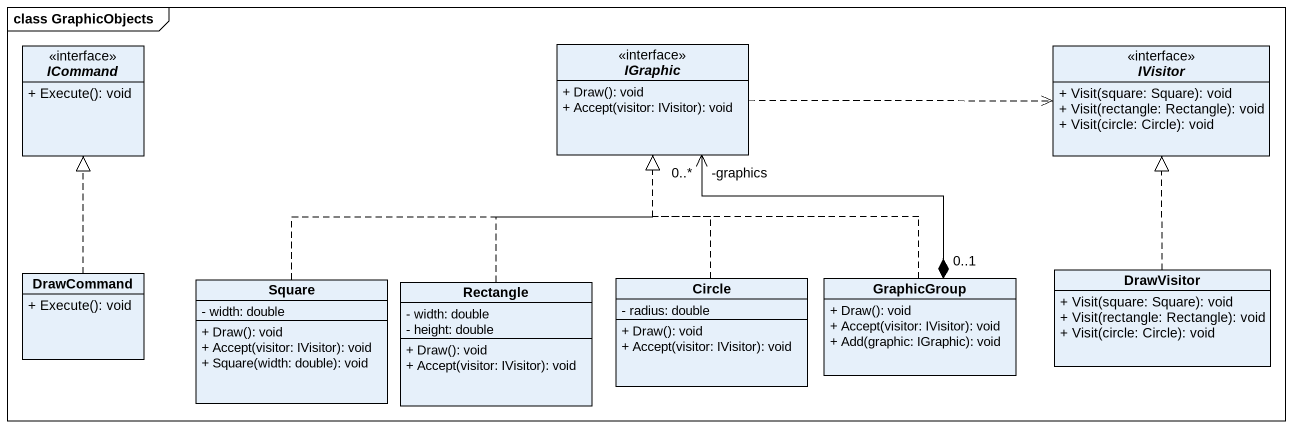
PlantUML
@startuml
mainframe class GraphicObjects
hide circle
hide empty members
skinparam classAttributeIconSize 0
interface ICommand <<interface>> {
  + Execute(): void
}
interface IGraphic <<interface>> {
  + Draw(): void
  + Accept(visitor: IVisitor): void
}
interface IVisitor <<interface>> {
  + Visit(square: Square): void
  + Visit(rectangle: Rectangle): void
  + Visit(circle: Circle): void
}
class DrawCommand {
  + Execute(): void
}
class Square {
  - width: double
  + Draw(): void
  + Accept(visitor: IVisitor): void
  + Square(width: double): void
}
class "Rectangle" as Rectangle_ {
  - width: double
  - height: double
  + Draw(): void
  + Accept(visitor: IVisitor): void
}
class "Circle" as Circle_ {
  - radius: double
  + Draw(): void
  + Accept(visitor: IVisitor): void
}
class GraphicGroup {
  + Draw(): void
  + Accept(visitor: IVisitor): void
  + Add(graphic: IGraphic): void
}
class DrawVisitor {
  + Visit(square: Square): void
  + Visit(rectangle: Rectangle): void
  + Visit(circle: Circle): void
}
IGraphic .right.> IVisitor
IGraphic "-graphics\n0..*" <--* "0..1" GraphicGroup
DrawCommand .up.|> ICommand
Square .up.|> IGraphic
Rectangle_ .up.|> IGraphic
Circle_ .up.|> IGraphic
GraphicGroup .up.|> IGraphic
DrawVisitor .up.|> IVisitor
@enduml
